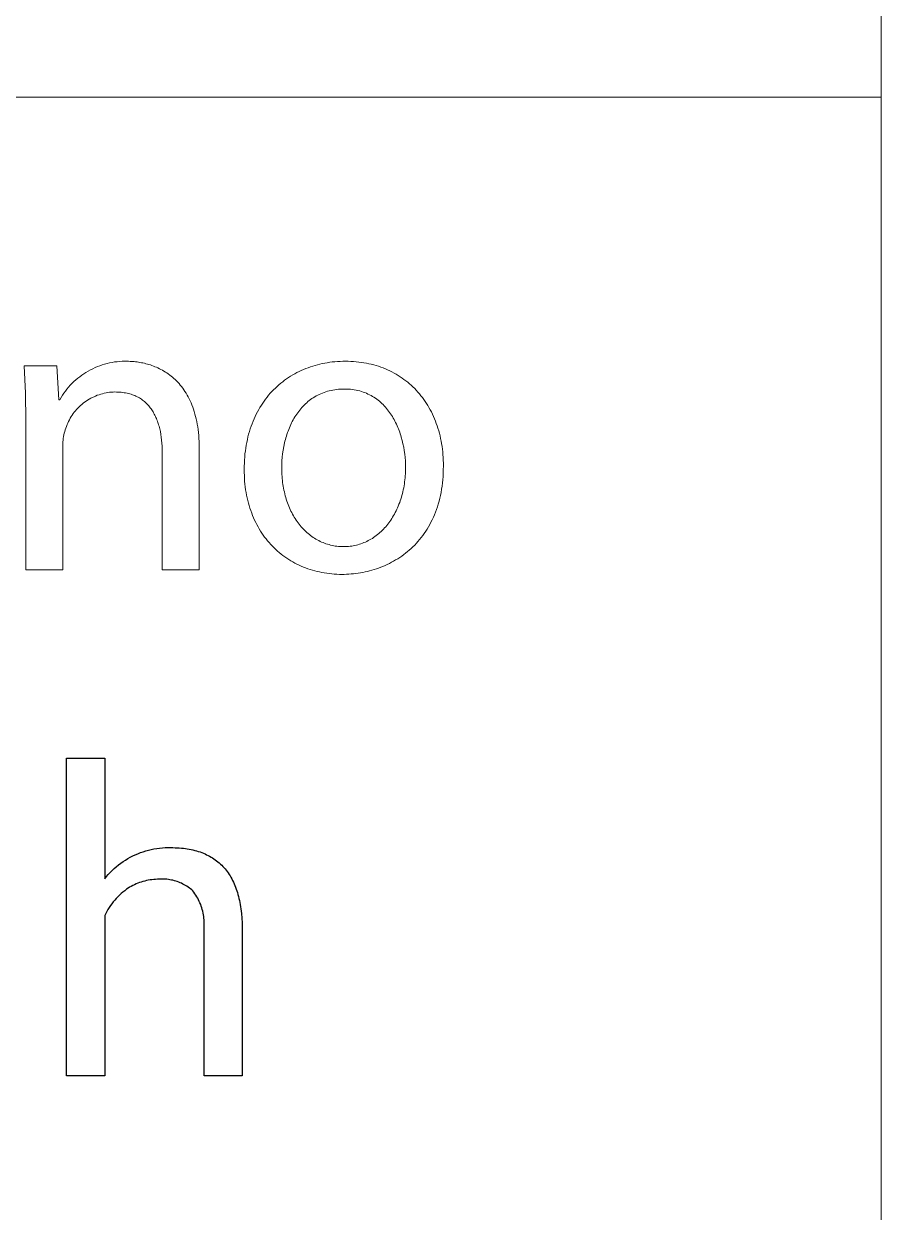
# Model space of a CAD drawing. Header units: millimetres. Extents: x 0 to 5466, y 0 to 3819.
# Drawn here: x 5349 to 5460.4, y 466.1 to 620.5 of the extents above; entities that cross this region are included whole.
import ezdxf

# ---------------------------------------------------------------- set-up
doc = ezdxf.new("R2010")
doc.units = ezdxf.units.MM
doc.header["$MEASUREMENT"] = 0
doc.layers.add('Domyślny', color=7, linetype='Continuous', true_color=0x000000)

msp = doc.modelspace()

# ---------------------------------------------------------------- linework, layer by layer
at = {"layer": 'Domyślny', "color": 18, "lineweight": 15, "true_color": 0x000000}
for p, q in [((5460.42, 0), (5460.42, 3818.52)), ((5460.42, 610.99), (3400.11, 610.99)), ((5460.42, 610.99), (5460.42, 0.01)), ((5349.23, 572.53), (5349.06, 576.11)), ((5349.06, 576.11), (5353.34, 576.11)), ((5353.34, 576.11), (5353.59, 571.7)), ((5358.28, 575.87), (5358.59, 576)), ((5358.59, 576), (5358.9, 576.12)), ((5358.9, 576.12), (5359.21, 576.22)), ((5359.21, 576.22), (5359.53, 576.32)), ((5359.53, 576.32), (5359.85, 576.41)), ((5359.85, 576.41), (5360.17, 576.48)), ((5360.17, 576.48), (5360.5, 576.54)), ((5360.5, 576.54), (5360.82, 576.6)), ((5360.82, 576.6), (5361.15, 576.64)), ((5361.15, 576.64), (5361.48, 576.67)), ((5361.48, 576.67), (5361.81, 576.69)), ((5361.81, 576.69), (5362.14, 576.7)), ((5362.14, 576.7), (5362.48, 576.69)), ((5362.48, 576.69), (5362.65, 576.69)), ((5362.65, 576.69), (5362.83, 576.68)), ((5362.83, 576.68), (5363, 576.68)), ((5363, 576.68), (5363.18, 576.66)), ((5363.18, 576.66), (5363.37, 576.65)), ((5363.37, 576.65), (5363.55, 576.63)), ((5363.55, 576.63), (5363.74, 576.61)), ((5363.74, 576.61), (5363.93, 576.58)), ((5363.93, 576.58), (5364.12, 576.55)), ((5364.12, 576.55), (5364.31, 576.51)), ((5364.31, 576.51), (5364.5, 576.48)), ((5364.5, 576.48), (5364.7, 576.43)), ((5364.7, 576.43), (5364.89, 576.38)), ((5364.89, 576.38), (5365.09, 576.33)), ((5365.09, 576.33), (5365.28, 576.27)), ((5365.28, 576.27), (5365.48, 576.21)), ((5365.48, 576.21), (5365.67, 576.14)), ((5365.67, 576.14), (5365.87, 576.07)), ((5365.87, 576.07), (5366.07, 575.99)), ((5366.07, 575.99), (5366.26, 575.91)), ((5385.96, 575.86), (5386.26, 575.96)), ((5386.26, 575.96), (5386.56, 576.06)), ((5386.56, 576.06), (5386.87, 576.16)), ((5386.87, 576.16), (5387.18, 576.24)), ((5387.18, 576.24), (5387.5, 576.32)), ((5387.5, 576.32), (5387.81, 576.39)), ((5387.81, 576.39), (5388.13, 576.45)), ((5388.13, 576.45), (5388.46, 576.51)), ((5388.46, 576.51), (5388.78, 576.56)), ((5388.78, 576.56), (5389.11, 576.6)), ((5389.11, 576.6), (5389.45, 576.63)), ((5389.45, 576.63), (5389.78, 576.66)), ((5389.78, 576.66), (5390.12, 576.68)), ((5390.12, 576.68), (5390.46, 576.69)), ((5390.46, 576.69), (5390.8, 576.69)), ((5390.8, 576.69), (5391.15, 576.69)), ((5391.15, 576.69), (5391.51, 576.68)), ((5391.51, 576.68), (5391.85, 576.66)), ((5391.85, 576.66), (5392.2, 576.63)), ((5392.2, 576.63), (5392.54, 576.59)), ((5392.54, 576.59), (5392.87, 576.55)), ((5392.87, 576.55), (5393.2, 576.5)), ((5393.2, 576.5), (5393.53, 576.44)), ((5393.53, 576.44), (5393.85, 576.37)), ((5393.85, 576.37), (5394.17, 576.3)), ((5394.17, 576.3), (5394.49, 576.22)), ((5394.49, 576.22), (5394.8, 576.13)), ((5394.8, 576.13), (5395.11, 576.04)), ((5395.11, 576.04), (5395.41, 575.93)), ((5395.41, 575.93), (5395.71, 575.82)), ((5355.78, 574.27), (5356.03, 574.49)), ((5356.03, 574.49), (5356.29, 574.69)), ((5356.29, 574.69), (5356.56, 574.89)), ((5356.56, 574.89), (5356.83, 575.08)), ((5356.83, 575.08), (5357.11, 575.25)), ((5357.11, 575.25), (5357.39, 575.42)), ((5357.39, 575.42), (5357.68, 575.58)), ((5357.68, 575.58), (5357.98, 575.73)), ((5357.98, 575.73), (5358.28, 575.87)), ((5366.26, 575.91), (5366.46, 575.82)), ((5366.46, 575.82), (5366.65, 575.73)), ((5366.65, 575.73), (5366.85, 575.63)), ((5366.85, 575.63), (5367.04, 575.53)), ((5367.04, 575.53), (5367.23, 575.42)), ((5367.23, 575.42), (5367.42, 575.3)), ((5367.42, 575.3), (5367.61, 575.18)), ((5367.61, 575.18), (5367.79, 575.05)), ((5367.79, 575.05), (5367.98, 574.91)), ((5367.98, 574.91), (5368.16, 574.77)), ((5368.16, 574.77), (5368.34, 574.63)), ((5368.34, 574.63), (5368.52, 574.47)), ((5368.52, 574.47), (5368.69, 574.31)), ((5382.91, 574.23), (5383.17, 574.41)), ((5383.17, 574.41), (5383.43, 574.58)), ((5383.43, 574.58), (5383.69, 574.75)), ((5383.69, 574.75), (5383.96, 574.92)), ((5383.96, 574.92), (5384.23, 575.07)), ((5384.23, 575.07), (5384.51, 575.22)), ((5384.51, 575.22), (5384.79, 575.36)), ((5384.79, 575.36), (5385.08, 575.5)), ((5385.08, 575.5), (5385.37, 575.62)), ((5385.37, 575.62), (5385.66, 575.74)), ((5385.66, 575.74), (5385.96, 575.86)), ((5395.71, 575.82), (5396, 575.71)), ((5396, 575.71), (5396.29, 575.58)), ((5396.29, 575.58), (5396.57, 575.45)), ((5396.57, 575.45), (5396.85, 575.31)), ((5396.85, 575.31), (5397.13, 575.17)), ((5397.13, 575.17), (5397.4, 575.02)), ((5397.4, 575.02), (5397.66, 574.86)), ((5397.66, 574.86), (5397.92, 574.69)), ((5397.92, 574.69), (5398.17, 574.52)), ((5398.17, 574.52), (5398.42, 574.34)), ((5354.43, 572.81), (5354.63, 573.08)), ((5354.63, 573.08), (5354.84, 573.33)), ((5354.84, 573.33), (5355.06, 573.58)), ((5355.06, 573.58), (5355.29, 573.82)), ((5355.29, 573.82), (5355.53, 574.05)), ((5355.53, 574.05), (5355.78, 574.27)), ((5368.69, 574.31), (5368.86, 574.14)), ((5368.86, 574.14), (5369.03, 573.97)), ((5369.03, 573.97), (5369.2, 573.79)), ((5369.2, 573.79), (5369.36, 573.6)), ((5369.36, 573.6), (5369.52, 573.4)), ((5369.52, 573.4), (5369.67, 573.2)), ((5369.67, 573.2), (5369.82, 572.99)), ((5369.82, 572.99), (5369.97, 572.77)), ((5381.27, 572.76), (5381.49, 572.99)), ((5381.49, 572.99), (5381.71, 573.21)), ((5381.71, 573.21), (5381.94, 573.43)), ((5381.94, 573.43), (5382.18, 573.64)), ((5382.18, 573.64), (5382.42, 573.84)), ((5382.42, 573.84), (5382.66, 574.04)), ((5382.66, 574.04), (5382.91, 574.23)), ((5388.71, 572.85), (5388.48, 572.79)), ((5388.94, 572.91), (5388.71, 572.85)), ((5389.18, 572.96), (5388.94, 572.91)), ((5389.42, 573), (5389.18, 572.96)), ((5389.66, 573.03), (5389.42, 573)), ((5389.91, 573.06), (5389.66, 573.03)), ((5390.17, 573.07), (5389.91, 573.06)), ((5390.43, 573.09), (5390.17, 573.07)), ((5390.69, 573.09), (5390.43, 573.09)), ((5390.96, 573.09), (5390.69, 573.09)), ((5391.21, 573.07), (5390.96, 573.09)), ((5391.47, 573.05), (5391.21, 573.07)), ((5391.72, 573.02), (5391.47, 573.05)), ((5391.96, 572.99), (5391.72, 573.02)), ((5392.2, 572.95), (5391.96, 572.99)), ((5392.44, 572.89), (5392.2, 572.95)), ((5392.67, 572.84), (5392.44, 572.89)), ((5392.89, 572.77), (5392.67, 572.84)), ((5398.42, 574.34), (5398.67, 574.16)), ((5398.67, 574.16), (5398.91, 573.97)), ((5398.91, 573.97), (5399.14, 573.77)), ((5399.14, 573.77), (5399.37, 573.57)), ((5399.37, 573.57), (5399.59, 573.36)), ((5399.59, 573.36), (5399.81, 573.14)), ((5399.81, 573.14), (5400.02, 572.92)), ((5400.02, 572.92), (5400.23, 572.7)), ((5349.28, 568.94), (5349.23, 572.53)), ((5353.59, 571.7), (5353.7, 571.7)), ((5353.7, 571.7), (5353.87, 571.99)), ((5353.87, 571.99), (5354.05, 572.27)), ((5354.05, 572.27), (5354.23, 572.55)), ((5354.23, 572.55), (5354.43, 572.81)), ((5356.93, 571.38), (5356.74, 571.24)), ((5357.12, 571.51), (5356.93, 571.38)), ((5357.32, 571.64), (5357.12, 571.51)), ((5357.52, 571.77), (5357.32, 571.64)), ((5357.72, 571.88), (5357.52, 571.77)), ((5357.93, 571.99), (5357.72, 571.88)), ((5358.15, 572.09), (5357.93, 571.99)), ((5358.36, 572.18), (5358.15, 572.09)), ((5358.58, 572.27), (5358.36, 572.18)), ((5358.8, 572.35), (5358.58, 572.27)), ((5359.02, 572.42), (5358.8, 572.35)), ((5359.25, 572.48), (5359.02, 572.42)), ((5359.48, 572.54), (5359.25, 572.48)), ((5359.71, 572.59), (5359.48, 572.54)), ((5359.94, 572.63), (5359.71, 572.59)), ((5360.17, 572.66), (5359.94, 572.63)), ((5360.41, 572.68), (5360.17, 572.66)), ((5360.64, 572.7), (5360.41, 572.68)), ((5360.87, 572.71), (5360.64, 572.7)), ((5361.09, 572.7), (5360.87, 572.71)), ((5361.29, 572.7), (5361.09, 572.7)), ((5361.5, 572.68), (5361.29, 572.7)), ((5361.69, 572.66), (5361.5, 572.68)), ((5361.89, 572.64), (5361.69, 572.66)), ((5362.08, 572.61), (5361.89, 572.64)), ((5362.26, 572.58), (5362.08, 572.61)), ((5362.44, 572.54), (5362.26, 572.58)), ((5362.62, 572.5), (5362.44, 572.54)), ((5362.8, 572.46), (5362.62, 572.5)), ((5362.96, 572.41), (5362.8, 572.46)), ((5363.13, 572.35), (5362.96, 572.41)), ((5363.29, 572.29), (5363.13, 572.35)), ((5363.45, 572.23), (5363.29, 572.29)), ((5363.6, 572.16), (5363.45, 572.23)), ((5363.75, 572.08), (5363.6, 572.16)), ((5363.9, 572.01), (5363.75, 572.08)), ((5364.04, 571.93), (5363.9, 572.01)), ((5364.18, 571.84), (5364.04, 571.93)), ((5364.31, 571.75), (5364.18, 571.84)), ((5364.44, 571.66), (5364.31, 571.75)), ((5364.57, 571.56), (5364.44, 571.66)), ((5364.7, 571.46), (5364.57, 571.56)), ((5364.81, 571.36), (5364.7, 571.46)), ((5364.93, 571.25), (5364.81, 571.36)), ((5369.97, 572.77), (5370.11, 572.55)), ((5370.11, 572.55), (5370.25, 572.31)), ((5370.25, 572.31), (5370.38, 572.07)), ((5370.38, 572.07), (5370.51, 571.82)), ((5370.51, 571.82), (5370.64, 571.56)), ((5370.64, 571.56), (5370.76, 571.3)), ((5370.76, 571.3), (5370.87, 571.02)), ((5380.07, 571.26), (5380.25, 571.52)), ((5380.25, 571.52), (5380.44, 571.78)), ((5380.44, 571.78), (5380.64, 572.04)), ((5380.64, 572.04), (5380.84, 572.29)), ((5380.84, 572.29), (5381.05, 572.53)), ((5381.05, 572.53), (5381.27, 572.76)), ((5385.78, 571.31), (5385.62, 571.16)), ((5385.94, 571.45), (5385.78, 571.31)), ((5386.11, 571.58), (5385.94, 571.45)), ((5386.28, 571.72), (5386.11, 571.58)), ((5386.46, 571.84), (5386.28, 571.72)), ((5386.64, 571.96), (5386.46, 571.84)), ((5386.83, 572.08), (5386.64, 571.96)), ((5387.02, 572.19), (5386.83, 572.08)), ((5387.22, 572.29), (5387.02, 572.19)), ((5387.42, 572.39), (5387.22, 572.29)), ((5387.62, 572.48), (5387.42, 572.39)), ((5387.83, 572.57), (5387.62, 572.48)), ((5388.04, 572.65), (5387.83, 572.57)), ((5388.26, 572.73), (5388.04, 572.65)), ((5388.48, 572.79), (5388.26, 572.73)), ((5393.11, 572.7), (5392.89, 572.77)), ((5393.33, 572.62), (5393.11, 572.7)), ((5393.54, 572.54), (5393.33, 572.62)), ((5393.74, 572.44), (5393.54, 572.54)), ((5393.95, 572.35), (5393.74, 572.44)), ((5394.14, 572.24), (5393.95, 572.35)), ((5394.33, 572.13), (5394.14, 572.24)), ((5394.52, 572.02), (5394.33, 572.13)), ((5394.7, 571.89), (5394.52, 572.02)), ((5394.88, 571.77), (5394.7, 571.89)), ((5395.06, 571.64), (5394.88, 571.77)), ((5395.22, 571.5), (5395.06, 571.64)), ((5395.39, 571.36), (5395.22, 571.5)), ((5395.55, 571.21), (5395.39, 571.36)), ((5400.23, 572.7), (5400.43, 572.46)), ((5400.43, 572.46), (5400.63, 572.22)), ((5400.63, 572.22), (5400.82, 571.98)), ((5400.82, 571.98), (5401, 571.73)), ((5401, 571.73), (5401.18, 571.47)), ((5401.18, 571.47), (5401.35, 571.21)), ((5355.45, 569.89), (5355.31, 569.7)), ((5355.59, 570.08), (5355.45, 569.89)), ((5355.74, 570.26), (5355.59, 570.08)), ((5355.89, 570.44), (5355.74, 570.26)), ((5356.05, 570.61), (5355.89, 570.44)), ((5356.21, 570.77), (5356.05, 570.61)), ((5356.39, 570.93), (5356.21, 570.77)), ((5356.56, 571.09), (5356.39, 570.93)), ((5356.74, 571.24), (5356.56, 571.09)), ((5365.04, 571.14), (5364.93, 571.25)), ((5365.15, 571.02), (5365.04, 571.14)), ((5365.26, 570.9), (5365.15, 571.02)), ((5365.36, 570.78), (5365.26, 570.9)), ((5365.46, 570.66), (5365.36, 570.78)), ((5365.56, 570.53), (5365.46, 570.66)), ((5365.65, 570.4), (5365.56, 570.53)), ((5365.74, 570.26), (5365.65, 570.4)), ((5365.82, 570.12), (5365.74, 570.26)), ((5365.9, 569.98), (5365.82, 570.12)), ((5365.98, 569.84), (5365.9, 569.98)), ((5366.06, 569.69), (5365.98, 569.84)), ((5370.87, 571.02), (5370.98, 570.74)), ((5370.98, 570.74), (5371.08, 570.45)), ((5371.08, 570.45), (5371.17, 570.15)), ((5371.17, 570.15), (5371.26, 569.84)), ((5371.26, 569.84), (5371.35, 569.53)), ((5379.09, 569.53), (5379.23, 569.83)), ((5379.23, 569.83), (5379.39, 570.13)), ((5379.39, 570.13), (5379.55, 570.42)), ((5379.55, 570.42), (5379.71, 570.7)), ((5379.71, 570.7), (5379.89, 570.98)), ((5379.89, 570.98), (5380.07, 571.26)), ((5384.48, 569.83), (5384.36, 569.65)), ((5384.61, 570.01), (5384.48, 569.83)), ((5384.74, 570.19), (5384.61, 570.01)), ((5384.88, 570.36), (5384.74, 570.19)), ((5385.02, 570.53), (5384.88, 570.36)), ((5385.16, 570.69), (5385.02, 570.53)), ((5385.31, 570.85), (5385.16, 570.69)), ((5385.46, 571.01), (5385.31, 570.85)), ((5385.62, 571.16), (5385.46, 571.01)), ((5395.7, 571.06), (5395.55, 571.21)), ((5395.86, 570.9), (5395.7, 571.06)), ((5396, 570.74), (5395.86, 570.9)), ((5396.15, 570.57), (5396, 570.74)), ((5396.28, 570.4), (5396.15, 570.57)), ((5396.42, 570.23), (5396.28, 570.4)), ((5396.55, 570.05), (5396.42, 570.23)), ((5396.67, 569.87), (5396.55, 570.05)), ((5396.79, 569.69), (5396.67, 569.87)), ((5401.35, 571.21), (5401.51, 570.95)), ((5401.51, 570.95), (5401.67, 570.67)), ((5401.67, 570.67), (5401.83, 570.4)), ((5401.83, 570.4), (5401.98, 570.11)), ((5401.98, 570.11), (5402.12, 569.83)), ((5402.12, 569.83), (5402.25, 569.53)), ((5349.28, 549.61), (5349.28, 568.94)), ((5354.56, 568.24), (5354.48, 568.02)), ((5354.65, 568.46), (5354.56, 568.24)), ((5354.74, 568.67), (5354.65, 568.46)), ((5354.84, 568.88), (5354.74, 568.67)), ((5354.95, 569.09), (5354.84, 568.88)), ((5355.06, 569.3), (5354.95, 569.09)), ((5355.18, 569.5), (5355.06, 569.3)), ((5355.31, 569.7), (5355.18, 569.5)), ((5366.13, 569.54), (5366.06, 569.69)), ((5366.2, 569.39), (5366.13, 569.54)), ((5366.27, 569.24), (5366.2, 569.39)), ((5366.33, 569.08), (5366.27, 569.24)), ((5366.39, 568.92), (5366.33, 569.08)), ((5366.45, 568.75), (5366.39, 568.92)), ((5366.5, 568.59), (5366.45, 568.75)), ((5366.55, 568.42), (5366.5, 568.59)), ((5366.6, 568.25), (5366.55, 568.42)), ((5366.65, 568.08), (5366.6, 568.25)), ((5371.35, 569.53), (5371.43, 569.2)), ((5371.43, 569.2), (5371.5, 568.87)), ((5371.5, 568.87), (5371.56, 568.52)), ((5371.56, 568.52), (5371.62, 568.17)), ((5378.45, 567.92), (5378.56, 568.25)), ((5378.56, 568.25), (5378.68, 568.58)), ((5378.68, 568.58), (5378.81, 568.9)), ((5378.81, 568.9), (5378.94, 569.22)), ((5378.94, 569.22), (5379.09, 569.53)), ((5383.62, 568.27), (5383.53, 568.06)), ((5383.71, 568.47), (5383.62, 568.27)), ((5383.81, 568.68), (5383.71, 568.47)), ((5383.91, 568.88), (5383.81, 568.68)), ((5384.02, 569.08), (5383.91, 568.88)), ((5384.13, 569.27), (5384.02, 569.08)), ((5384.24, 569.46), (5384.13, 569.27)), ((5384.36, 569.65), (5384.24, 569.46)), ((5396.91, 569.5), (5396.79, 569.69)), ((5397.02, 569.31), (5396.91, 569.5)), ((5397.13, 569.12), (5397.02, 569.31)), ((5397.24, 568.92), (5397.13, 569.12)), ((5397.34, 568.72), (5397.24, 568.92)), ((5397.44, 568.52), (5397.34, 568.72)), ((5397.53, 568.32), (5397.44, 568.52)), ((5397.62, 568.11), (5397.53, 568.32)), ((5402.25, 569.53), (5402.38, 569.23)), ((5402.38, 569.23), (5402.5, 568.93)), ((5402.5, 568.93), (5402.62, 568.62)), ((5402.62, 568.62), (5402.73, 568.31)), ((5402.73, 568.31), (5402.83, 567.99)), ((5354.16, 566.68), (5354.13, 566.45)), ((5354.2, 566.9), (5354.16, 566.68)), ((5354.24, 567.13), (5354.2, 566.9)), ((5354.29, 567.35), (5354.24, 567.13)), ((5354.35, 567.57), (5354.29, 567.35)), ((5354.41, 567.79), (5354.35, 567.57)), ((5354.48, 568.02), (5354.41, 567.79)), ((5366.69, 567.91), (5366.65, 568.08)), ((5366.77, 567.55), (5366.69, 567.91)), ((5366.83, 567.19), (5366.77, 567.55)), ((5366.89, 566.82), (5366.83, 567.19)), ((5366.93, 566.44), (5366.89, 566.82)), ((5371.62, 568.17), (5371.67, 567.81)), ((5371.67, 567.81), (5371.71, 567.43)), ((5371.71, 567.43), (5371.75, 567.05)), ((5371.75, 567.05), (5371.78, 566.66)), ((5371.78, 566.66), (5371.8, 566.26)), ((5378.07, 566.52), (5378.15, 566.88)), ((5378.15, 566.88), (5378.24, 567.23)), ((5378.24, 567.23), (5378.34, 567.58)), ((5378.34, 567.58), (5378.45, 567.92)), ((5383.07, 566.76), (5383.01, 566.53)), ((5383.14, 566.98), (5383.07, 566.76)), ((5383.21, 567.2), (5383.14, 566.98)), ((5383.28, 567.42), (5383.21, 567.2)), ((5383.36, 567.63), (5383.28, 567.42)), ((5383.44, 567.85), (5383.36, 567.63)), ((5383.53, 568.06), (5383.44, 567.85)), ((5397.7, 567.9), (5397.62, 568.11)), ((5397.78, 567.69), (5397.7, 567.9)), ((5397.86, 567.48), (5397.78, 567.69)), ((5397.93, 567.27), (5397.86, 567.48)), ((5398, 567.05), (5397.93, 567.27)), ((5398.07, 566.84), (5398, 567.05)), ((5398.19, 566.4), (5398.07, 566.84)), ((5402.83, 567.99), (5402.93, 567.67)), ((5402.93, 567.67), (5403.02, 567.34)), ((5403.02, 567.34), (5403.1, 567.01)), ((5403.1, 567.01), (5403.17, 566.68)), ((5403.17, 566.68), (5403.24, 566.33)), ((5354.11, 566.22), (5354.09, 565.99)), ((5354.09, 565.99), (5354.09, 565.76)), ((5354.09, 565.76), (5354.09, 565.53)), ((5354.09, 565.53), (5354.09, 549.61)), ((5354.13, 566.45), (5354.11, 566.22)), ((5366.97, 566.06), (5366.93, 566.44)), ((5366.99, 565.67), (5366.97, 566.06)), ((5367, 565.28), (5366.99, 565.67)), ((5367.01, 564.88), (5367, 565.28)), ((5371.8, 566.26), (5371.81, 565.85)), ((5371.81, 565.85), (5371.81, 565.43)), ((5371.81, 565.43), (5371.81, 549.61)), ((5377.81, 565.04), (5377.86, 565.42)), ((5377.86, 565.42), (5377.92, 565.79)), ((5377.92, 565.79), (5377.99, 566.16)), ((5377.99, 566.16), (5378.07, 566.52)), ((5382.72, 565.16), (5382.65, 564.69)), ((5382.8, 565.62), (5382.72, 565.16)), ((5382.9, 566.08), (5382.8, 565.62)), ((5382.95, 566.31), (5382.9, 566.08)), ((5383.01, 566.53), (5382.95, 566.31)), ((5398.29, 565.96), (5398.19, 566.4)), ((5398.38, 565.52), (5398.29, 565.96)), ((5398.46, 565.08), (5398.38, 565.52)), ((5403.24, 566.33), (5403.3, 565.99)), ((5403.3, 565.99), (5403.36, 565.64)), ((5403.36, 565.64), (5403.41, 565.29)), ((5403.41, 565.29), (5403.45, 564.93)), ((5367.01, 549.61), (5367.01, 564.88)), ((5377.68, 563.46), (5377.7, 563.86)), ((5377.7, 563.86), (5377.73, 564.26)), ((5377.73, 564.26), (5377.76, 564.65)), ((5377.76, 564.65), (5377.81, 565.04)), ((5382.57, 563.75), (5382.54, 563.28)), ((5382.6, 564.22), (5382.57, 563.75)), ((5382.65, 564.69), (5382.6, 564.22)), ((5398.52, 564.64), (5398.46, 565.08)), ((5398.57, 564.21), (5398.52, 564.64)), ((5398.6, 563.77), (5398.57, 564.21)), ((5398.62, 563.34), (5398.6, 563.77)), ((5403.45, 564.93), (5403.48, 564.57)), ((5403.48, 564.57), (5403.51, 564.2)), ((5403.51, 564.2), (5403.52, 563.83)), ((5403.52, 563.83), (5403.54, 563.46)), ((5377.66, 563.06), (5377.68, 563.46)), ((5377.66, 562.64), (5377.66, 563.06)), ((5377.66, 562.25), (5377.66, 562.64)), ((5377.68, 561.87), (5377.66, 562.25)), ((5382.54, 563.28), (5382.54, 562.81)), ((5382.54, 562.81), (5382.54, 562.54)), ((5382.54, 562.54), (5382.55, 562.27)), ((5382.55, 562.27), (5382.56, 562)), ((5398.59, 561.82), (5398.6, 562.09)), ((5398.6, 562.09), (5398.62, 562.36)), ((5398.63, 562.92), (5398.62, 563.34)), ((5398.62, 562.64), (5398.63, 562.92)), ((5398.62, 562.36), (5398.62, 562.64)), ((5403.52, 562.18), (5403.5, 561.74)), ((5403.53, 562.62), (5403.52, 562.18)), ((5403.54, 563.08), (5403.53, 562.62)), ((5403.54, 563.46), (5403.54, 563.08)), ((5377.7, 561.48), (5377.68, 561.87)), ((5377.72, 561.11), (5377.7, 561.48)), ((5377.76, 560.73), (5377.72, 561.11)), ((5377.8, 560.37), (5377.76, 560.73)), ((5382.56, 562), (5382.58, 561.74)), ((5382.58, 561.74), (5382.6, 561.47)), ((5382.6, 561.47), (5382.62, 561.21)), ((5382.62, 561.21), (5382.65, 560.96)), ((5382.65, 560.96), (5382.69, 560.7)), ((5382.69, 560.7), (5382.73, 560.45)), ((5398.38, 560.25), (5398.43, 560.51)), ((5398.43, 560.51), (5398.47, 560.76)), ((5398.47, 560.76), (5398.5, 561.02)), ((5398.5, 561.02), (5398.54, 561.29)), ((5398.54, 561.29), (5398.56, 561.55)), ((5398.56, 561.55), (5398.59, 561.82)), ((5403.42, 560.88), (5403.37, 560.47)), ((5403.46, 561.31), (5403.42, 560.88)), ((5403.5, 561.74), (5403.46, 561.31)), ((5377.85, 560.01), (5377.8, 560.37)), ((5377.91, 559.65), (5377.85, 560.01)), ((5377.98, 559.3), (5377.91, 559.65)), ((5378.05, 558.95), (5377.98, 559.3)), ((5378.13, 558.61), (5378.05, 558.95)), ((5382.73, 560.45), (5382.77, 560.2)), ((5382.77, 560.2), (5382.82, 559.95)), ((5382.82, 559.95), (5382.88, 559.71)), ((5382.88, 559.71), (5382.93, 559.47)), ((5382.93, 559.47), (5382.99, 559.23)), ((5382.99, 559.23), (5383.06, 559)), ((5383.06, 559), (5383.13, 558.76)), ((5398.01, 558.8), (5398.09, 559.03)), ((5398.09, 559.03), (5398.15, 559.27)), ((5398.15, 559.27), (5398.22, 559.51)), ((5398.22, 559.51), (5398.28, 559.75)), ((5398.28, 559.75), (5398.33, 560)), ((5398.33, 560), (5398.38, 560.25)), ((5403.16, 559.27), (5403.07, 558.89)), ((5403.24, 559.66), (5403.16, 559.27)), ((5403.31, 560.06), (5403.24, 559.66)), ((5403.37, 560.47), (5403.31, 560.06)), ((5378.22, 558.27), (5378.13, 558.61)), ((5378.31, 557.94), (5378.22, 558.27)), ((5378.41, 557.61), (5378.31, 557.94)), ((5378.52, 557.29), (5378.41, 557.61)), ((5383.13, 558.76), (5383.21, 558.54)), ((5383.21, 558.54), (5383.28, 558.31)), ((5383.28, 558.31), (5383.37, 558.09)), ((5383.37, 558.09), (5383.45, 557.87)), ((5383.45, 557.87), (5383.54, 557.65)), ((5383.54, 557.65), (5383.64, 557.44)), ((5383.64, 557.44), (5383.74, 557.23)), ((5397.39, 557.25), (5397.49, 557.46)), ((5397.49, 557.46), (5397.59, 557.67)), ((5397.59, 557.67), (5397.68, 557.89)), ((5397.68, 557.89), (5397.77, 558.11)), ((5397.77, 558.11), (5397.86, 558.34)), ((5397.86, 558.34), (5397.94, 558.56)), ((5397.94, 558.56), (5398.01, 558.8)), ((5402.64, 557.43), (5402.51, 557.09)), ((5402.76, 557.78), (5402.64, 557.43)), ((5402.87, 558.15), (5402.76, 557.78)), ((5402.97, 558.51), (5402.87, 558.15)), ((5403.07, 558.89), (5402.97, 558.51)), ((5378.64, 556.97), (5378.52, 557.29)), ((5378.76, 556.66), (5378.64, 556.97)), ((5378.89, 556.36), (5378.76, 556.66)), ((5379.02, 556.06), (5378.89, 556.36)), ((5379.16, 555.76), (5379.02, 556.06)), ((5383.74, 557.23), (5383.84, 557.03)), ((5383.84, 557.03), (5383.95, 556.83)), ((5383.95, 556.83), (5384.06, 556.63)), ((5384.06, 556.63), (5384.17, 556.44)), ((5384.17, 556.44), (5384.29, 556.25)), ((5384.29, 556.25), (5384.41, 556.06)), ((5384.41, 556.06), (5384.53, 555.88)), ((5384.53, 555.88), (5384.66, 555.71)), ((5396.46, 555.71), (5396.59, 555.89)), ((5396.59, 555.89), (5396.71, 556.07)), ((5396.71, 556.07), (5396.84, 556.25)), ((5396.84, 556.25), (5396.95, 556.44)), ((5396.95, 556.44), (5397.07, 556.64)), ((5397.07, 556.64), (5397.18, 556.84)), ((5397.18, 556.84), (5397.29, 557.04)), ((5397.29, 557.04), (5397.39, 557.25)), ((5402.09, 556.1), (5401.93, 555.78)), ((5402.24, 556.42), (5402.09, 556.1)), ((5402.38, 556.75), (5402.24, 556.42)), ((5402.51, 557.09), (5402.38, 556.75)), ((5379.31, 555.47), (5379.16, 555.76)), ((5379.46, 555.19), (5379.31, 555.47)), ((5379.62, 554.91), (5379.46, 555.19)), ((5379.79, 554.64), (5379.62, 554.91)), ((5379.96, 554.38), (5379.79, 554.64)), ((5380.14, 554.12), (5379.96, 554.38)), ((5384.66, 555.71), (5384.79, 555.53)), ((5384.79, 555.53), (5384.93, 555.36)), ((5384.93, 555.36), (5385.06, 555.2)), ((5385.06, 555.2), (5385.21, 555.04)), ((5385.21, 555.04), (5385.35, 554.88)), ((5385.35, 554.88), (5385.5, 554.73)), ((5385.5, 554.73), (5385.65, 554.59)), ((5385.65, 554.59), (5385.81, 554.45)), ((5385.81, 554.45), (5385.96, 554.31)), ((5385.96, 554.31), (5386.13, 554.18)), ((5395.14, 554.3), (5395.3, 554.44)), ((5395.3, 554.44), (5395.46, 554.58)), ((5395.46, 554.58), (5395.61, 554.73)), ((5395.61, 554.73), (5395.76, 554.88)), ((5395.76, 554.88), (5395.9, 555.04)), ((5395.9, 555.04), (5396.05, 555.2)), ((5396.05, 555.2), (5396.19, 555.36)), ((5396.19, 555.36), (5396.32, 555.53)), ((5396.32, 555.53), (5396.46, 555.71)), ((5401.06, 554.32), (5400.86, 554.06)), ((5401.24, 554.6), (5401.06, 554.32)), ((5401.43, 554.89), (5401.24, 554.6)), ((5401.6, 555.18), (5401.43, 554.89)), ((5401.77, 555.48), (5401.6, 555.18)), ((5401.93, 555.78), (5401.77, 555.48)), ((5380.32, 553.86), (5380.14, 554.12)), ((5380.51, 553.61), (5380.32, 553.86)), ((5380.7, 553.37), (5380.51, 553.61)), ((5380.91, 553.13), (5380.7, 553.37)), ((5381.11, 552.9), (5380.91, 553.13)), ((5381.32, 552.68), (5381.11, 552.9)), ((5386.13, 554.18), (5386.29, 554.05)), ((5386.29, 554.05), (5386.46, 553.93)), ((5386.46, 553.93), (5386.63, 553.81)), ((5386.63, 553.81), (5386.8, 553.7)), ((5386.8, 553.7), (5386.98, 553.59)), ((5386.98, 553.59), (5387.15, 553.49)), ((5387.15, 553.49), (5387.34, 553.39)), ((5387.34, 553.39), (5387.52, 553.3)), ((5387.52, 553.3), (5387.71, 553.21)), ((5387.71, 553.21), (5387.9, 553.13)), ((5387.9, 553.13), (5388.09, 553.06)), ((5388.09, 553.06), (5388.28, 552.99)), ((5388.28, 552.99), (5388.48, 552.92)), ((5388.48, 552.92), (5388.68, 552.87)), ((5388.68, 552.87), (5388.88, 552.81)), ((5388.88, 552.81), (5389.09, 552.77)), ((5389.09, 552.77), (5389.29, 552.73)), ((5391.84, 552.73), (5392.04, 552.77)), ((5392.04, 552.77), (5392.24, 552.81)), ((5392.24, 552.81), (5392.44, 552.86)), ((5392.44, 552.86), (5392.64, 552.92)), ((5392.64, 552.92), (5392.83, 552.99)), ((5392.83, 552.99), (5393.03, 553.05)), ((5393.03, 553.05), (5393.22, 553.13)), ((5393.22, 553.13), (5393.4, 553.21)), ((5393.4, 553.21), (5393.59, 553.3)), ((5393.59, 553.3), (5393.77, 553.39)), ((5393.77, 553.39), (5393.95, 553.48)), ((5393.95, 553.48), (5394.13, 553.59)), ((5394.13, 553.59), (5394.31, 553.69)), ((5394.31, 553.69), (5394.48, 553.8)), ((5394.48, 553.8), (5394.65, 553.92)), ((5394.65, 553.92), (5394.82, 554.04)), ((5394.82, 554.04), (5394.98, 554.17)), ((5394.98, 554.17), (5395.14, 554.3)), ((5399.81, 552.82), (5399.58, 552.59)), ((5400.03, 553.05), (5399.81, 552.82)), ((5400.24, 553.29), (5400.03, 553.05)), ((5400.45, 553.54), (5400.24, 553.29)), ((5400.66, 553.79), (5400.45, 553.54)), ((5400.86, 554.06), (5400.66, 553.79)), ((5381.54, 552.46), (5381.32, 552.68)), ((5381.76, 552.25), (5381.54, 552.46)), ((5381.99, 552.04), (5381.76, 552.25)), ((5382.22, 551.85), (5381.99, 552.04)), ((5382.45, 551.65), (5382.22, 551.85)), ((5382.7, 551.47), (5382.45, 551.65)), ((5382.94, 551.29), (5382.7, 551.47)), ((5383.19, 551.11), (5382.94, 551.29)), ((5389.29, 552.73), (5389.5, 552.69)), ((5389.5, 552.69), (5389.71, 552.66)), ((5389.71, 552.66), (5389.93, 552.64)), ((5389.93, 552.64), (5390.14, 552.63)), ((5390.14, 552.63), (5390.36, 552.62)), ((5390.36, 552.62), (5390.58, 552.61)), ((5390.58, 552.61), (5390.8, 552.62)), ((5390.8, 552.62), (5391.01, 552.63)), ((5391.01, 552.63), (5391.22, 552.64)), ((5391.22, 552.64), (5391.43, 552.66)), ((5391.43, 552.66), (5391.63, 552.69)), ((5391.63, 552.69), (5391.84, 552.73)), ((5398.12, 551.39), (5397.86, 551.21)), ((5398.38, 551.57), (5398.12, 551.39)), ((5398.62, 551.76), (5398.38, 551.57)), ((5398.87, 551.96), (5398.62, 551.76)), ((5399.11, 552.16), (5398.87, 551.96)), ((5399.35, 552.37), (5399.11, 552.16)), ((5399.58, 552.59), (5399.35, 552.37)), ((5383.45, 550.94), (5383.19, 551.11)), ((5383.71, 550.78), (5383.45, 550.94)), ((5383.97, 550.63), (5383.71, 550.78)), ((5384.24, 550.48), (5383.97, 550.63)), ((5384.51, 550.34), (5384.24, 550.48)), ((5384.79, 550.21), (5384.51, 550.34)), ((5385.07, 550.08), (5384.79, 550.21)), ((5385.35, 549.96), (5385.07, 550.08)), ((5385.64, 549.85), (5385.35, 549.96)), ((5385.93, 549.74), (5385.64, 549.85)), ((5386.23, 549.64), (5385.93, 549.74)), ((5394.83, 549.73), (5394.54, 549.64)), ((5395.12, 549.83), (5394.83, 549.73)), ((5395.4, 549.94), (5395.12, 549.83)), ((5395.69, 550.05), (5395.4, 549.94)), ((5395.97, 550.17), (5395.69, 550.05)), ((5396.25, 550.3), (5395.97, 550.17)), ((5396.53, 550.44), (5396.25, 550.3)), ((5396.8, 550.58), (5396.53, 550.44)), ((5397.07, 550.73), (5396.8, 550.58)), ((5397.34, 550.88), (5397.07, 550.73)), ((5397.6, 551.04), (5397.34, 550.88)), ((5397.86, 551.21), (5397.6, 551.04)), ((5354.09, 549.61), (5349.28, 549.61)), ((5371.81, 549.61), (5367.01, 549.61)), ((5386.53, 549.55), (5386.23, 549.64)), ((5386.83, 549.46), (5386.53, 549.55)), ((5387.14, 549.39), (5386.83, 549.46)), ((5387.45, 549.32), (5387.14, 549.39)), ((5387.76, 549.25), (5387.45, 549.32)), ((5388.07, 549.2), (5387.76, 549.25)), ((5388.39, 549.15), (5388.07, 549.2)), ((5388.71, 549.11), (5388.39, 549.15)), ((5389.04, 549.07), (5388.71, 549.11)), ((5389.37, 549.04), (5389.04, 549.07)), ((5389.7, 549.03), (5389.37, 549.04)), ((5390.03, 549.01), (5389.7, 549.03)), ((5390.36, 549.01), (5390.03, 549.01)), ((5390.66, 549.01), (5390.36, 549.01)), ((5390.96, 549.02), (5390.66, 549.01)), ((5391.26, 549.04), (5390.96, 549.02)), ((5391.56, 549.06), (5391.26, 549.04)), ((5391.86, 549.09), (5391.56, 549.06)), ((5392.16, 549.12), (5391.86, 549.09)), ((5392.46, 549.17), (5392.16, 549.12)), ((5392.76, 549.21), (5392.46, 549.17)), ((5393.06, 549.27), (5392.76, 549.21)), ((5393.36, 549.33), (5393.06, 549.27)), ((5393.66, 549.4), (5393.36, 549.33)), ((5393.95, 549.47), (5393.66, 549.4)), ((5394.25, 549.55), (5393.95, 549.47)), ((5394.54, 549.64), (5394.25, 549.55))]:
    msp.add_line(p, q, dxfattribs=at)
at = {"layer": 'Domyślny'}
for p, q in [((5354.58, 483.87), (5354.58, 525.11)), ((5354.58, 525.11), (5359.54, 525.11)), ((5359.54, 525.11), (5359.54, 509.45)), ((5363.51, 512.58), (5363.85, 512.72)), ((5363.85, 512.72), (5364.19, 512.86)), ((5364.19, 512.86), (5364.53, 512.98)), ((5364.53, 512.98), (5364.88, 513.09)), ((5364.88, 513.09), (5365.23, 513.18)), ((5365.23, 513.18), (5365.58, 513.27)), ((5365.58, 513.27), (5365.94, 513.34)), ((5365.94, 513.34), (5366.3, 513.4)), ((5366.3, 513.4), (5366.66, 513.45)), ((5366.66, 513.45), (5367.03, 513.48)), ((5367.03, 513.48), (5367.39, 513.51)), ((5367.39, 513.51), (5367.75, 513.51)), ((5367.75, 513.51), (5368.12, 513.51)), ((5368.12, 513.51), (5368.4, 513.51)), ((5368.4, 513.51), (5368.68, 513.5)), ((5368.68, 513.5), (5368.96, 513.49)), ((5368.96, 513.49), (5369.23, 513.47)), ((5369.23, 513.47), (5369.5, 513.45)), ((5369.5, 513.45), (5369.76, 513.42)), ((5369.76, 513.42), (5370.02, 513.39)), ((5370.02, 513.39), (5370.27, 513.35)), ((5370.27, 513.35), (5370.52, 513.31)), ((5370.52, 513.31), (5370.77, 513.26)), ((5370.77, 513.26), (5371.01, 513.2)), ((5371.01, 513.2), (5371.25, 513.15)), ((5371.25, 513.15), (5371.48, 513.08)), ((5371.48, 513.08), (5371.7, 513.01)), ((5371.7, 513.01), (5371.93, 512.94)), ((5371.93, 512.94), (5372.15, 512.86)), ((5372.15, 512.86), (5372.36, 512.78)), ((5372.36, 512.78), (5372.57, 512.69)), ((5372.57, 512.69), (5372.77, 512.59)), ((5361.05, 511.03), (5361.34, 511.26)), ((5361.34, 511.26), (5361.63, 511.48)), ((5361.63, 511.48), (5361.92, 511.69)), ((5361.92, 511.69), (5362.23, 511.89)), ((5362.23, 511.89), (5362.54, 512.08)), ((5362.54, 512.08), (5362.86, 512.26)), ((5362.86, 512.26), (5363.18, 512.42)), ((5363.18, 512.42), (5363.51, 512.58)), ((5372.77, 512.59), (5372.97, 512.5)), ((5372.97, 512.5), (5373.17, 512.39)), ((5373.17, 512.39), (5373.36, 512.28)), ((5373.36, 512.28), (5373.55, 512.17)), ((5373.55, 512.17), (5373.73, 512.05)), ((5373.73, 512.05), (5373.91, 511.92)), ((5373.91, 511.92), (5374.08, 511.79)), ((5374.08, 511.79), (5374.25, 511.66)), ((5374.25, 511.66), (5374.42, 511.52)), ((5374.42, 511.52), (5374.58, 511.37)), ((5374.58, 511.37), (5374.74, 511.22)), ((5374.74, 511.22), (5374.89, 511.07)), ((5359.54, 509.45), (5359.77, 509.74)), ((5359.77, 509.74), (5360.01, 510.01)), ((5360.01, 510.01), (5360.26, 510.28)), ((5360.26, 510.28), (5360.51, 510.54)), ((5360.51, 510.54), (5360.78, 510.79)), ((5360.78, 510.79), (5361.05, 511.03)), ((5374.89, 511.07), (5375.03, 510.91)), ((5375.03, 510.91), (5375.18, 510.74)), ((5375.18, 510.74), (5375.31, 510.57)), ((5375.31, 510.57), (5375.45, 510.4)), ((5375.45, 510.4), (5375.58, 510.22)), ((5375.58, 510.22), (5375.7, 510.03)), ((5375.7, 510.03), (5375.82, 509.84)), ((5375.82, 509.84), (5375.94, 509.65)), ((5375.94, 509.65), (5376.05, 509.45)), ((5362.38, 508.09), (5362.14, 507.91)), ((5362.58, 508.22), (5362.38, 508.09)), ((5362.78, 508.35), (5362.58, 508.22)), ((5362.98, 508.47), (5362.78, 508.35)), ((5363.19, 508.58), (5362.98, 508.47)), ((5363.4, 508.69), (5363.19, 508.58)), ((5363.62, 508.79), (5363.4, 508.69)), ((5363.84, 508.88), (5363.62, 508.79)), ((5364.06, 508.97), (5363.84, 508.88)), ((5364.28, 509.04), (5364.06, 508.97)), ((5364.51, 509.11), (5364.28, 509.04)), ((5364.74, 509.17), (5364.51, 509.11)), ((5364.97, 509.23), (5364.74, 509.17)), ((5365.2, 509.27), (5364.97, 509.23)), ((5365.44, 509.31), (5365.2, 509.27)), ((5365.67, 509.34), (5365.44, 509.31)), ((5365.91, 509.37), (5365.67, 509.34)), ((5366.15, 509.38), (5365.91, 509.37)), ((5366.38, 509.39), (5366.15, 509.38)), ((5366.62, 509.39), (5366.38, 509.39)), ((5366.82, 509.4), (5366.62, 509.39)), ((5367.02, 509.41), (5366.82, 509.4)), ((5367.22, 509.41), (5367.02, 509.41)), ((5367.41, 509.4), (5367.22, 509.41)), ((5367.61, 509.39), (5367.41, 509.4)), ((5367.81, 509.36), (5367.61, 509.39)), ((5368.01, 509.34), (5367.81, 509.36)), ((5368.2, 509.3), (5368.01, 509.34)), ((5368.4, 509.26), (5368.2, 509.3)), ((5368.59, 509.21), (5368.4, 509.26)), ((5368.78, 509.16), (5368.59, 509.21)), ((5368.97, 509.1), (5368.78, 509.16)), ((5369.16, 509.03), (5368.97, 509.1)), ((5369.34, 508.95), (5369.16, 509.03)), ((5369.52, 508.87), (5369.34, 508.95)), ((5369.7, 508.78), (5369.52, 508.87)), ((5369.88, 508.69), (5369.7, 508.78)), ((5370.05, 508.59), (5369.88, 508.69)), ((5370.22, 508.49), (5370.05, 508.59)), ((5370.38, 508.38), (5370.22, 508.49)), ((5370.54, 508.26), (5370.38, 508.38)), ((5370.7, 508.14), (5370.54, 508.26)), ((5370.85, 508.01), (5370.7, 508.14)), ((5371, 507.88), (5370.85, 508.01)), ((5376.05, 509.45), (5376.16, 509.24)), ((5376.16, 509.24), (5376.26, 509.03)), ((5376.26, 509.03), (5376.36, 508.81)), ((5376.36, 508.81), (5376.45, 508.59)), ((5376.45, 508.59), (5376.54, 508.37)), ((5376.54, 508.37), (5376.63, 508.13)), ((5376.63, 508.13), (5376.71, 507.9)), ((5360.65, 506.46), (5360.46, 506.22)), ((5360.84, 506.69), (5360.65, 506.46)), ((5361.04, 506.91), (5360.84, 506.69)), ((5361.25, 507.12), (5361.04, 506.91)), ((5361.46, 507.33), (5361.25, 507.12)), ((5361.68, 507.53), (5361.46, 507.33)), ((5361.91, 507.73), (5361.68, 507.53)), ((5362.14, 507.91), (5361.91, 507.73)), ((5371.14, 507.7), (5371, 507.88)), ((5371.27, 507.51), (5371.14, 507.7)), ((5371.39, 507.32), (5371.27, 507.51)), ((5371.51, 507.13), (5371.39, 507.32)), ((5371.63, 506.93), (5371.51, 507.13)), ((5371.73, 506.73), (5371.63, 506.93)), ((5371.83, 506.52), (5371.73, 506.73)), ((5371.92, 506.32), (5371.83, 506.52)), ((5376.71, 507.9), (5376.78, 507.66)), ((5376.78, 507.66), (5376.85, 507.41)), ((5376.85, 507.41), (5376.92, 507.16)), ((5376.92, 507.16), (5376.98, 506.9)), ((5376.98, 506.9), (5377.04, 506.64)), ((5377.04, 506.64), (5377.1, 506.37)), ((5359.67, 504.96), (5359.54, 504.69)), ((5359.81, 505.22), (5359.67, 504.96)), ((5359.96, 505.48), (5359.81, 505.22)), ((5360.12, 505.73), (5359.96, 505.48)), ((5360.29, 505.98), (5360.12, 505.73)), ((5360.46, 506.22), (5360.29, 505.98)), ((5372.01, 506.1), (5371.92, 506.32)), ((5372.08, 505.89), (5372.01, 506.1)), ((5372.15, 505.68), (5372.08, 505.89)), ((5372.22, 505.46), (5372.15, 505.68)), ((5372.27, 505.24), (5372.22, 505.46)), ((5372.32, 505.01), (5372.27, 505.24)), ((5372.36, 504.79), (5372.32, 505.01)), ((5377.1, 506.37), (5377.15, 506.1)), ((5377.15, 506.1), (5377.19, 505.82)), ((5377.19, 505.82), (5377.23, 505.54)), ((5377.23, 505.54), (5377.3, 504.96)), ((5377.3, 504.96), (5377.35, 504.36)), ((5359.54, 504.69), (5359.54, 483.87)), ((5372.4, 504.57), (5372.36, 504.79)), ((5372.42, 504.34), (5372.4, 504.57)), ((5372.44, 504.11), (5372.42, 504.34)), ((5372.45, 503.89), (5372.44, 504.11)), ((5372.44, 503.21), (5372.45, 503.43)), ((5372.45, 503.66), (5372.45, 503.89)), ((5372.45, 503.43), (5372.45, 503.66)), ((5377.35, 504.36), (5377.38, 503.74)), ((5377.38, 503.74), (5377.39, 503.1)), ((5372.44, 483.87), (5372.44, 503.21)), ((5377.39, 503.1), (5377.39, 483.87)), ((5359.54, 483.87), (5354.58, 483.87)), ((5377.39, 483.87), (5372.44, 483.87))]:
    msp.add_line(p, q, dxfattribs=at)

doc.saveas('drawing.dxf')
